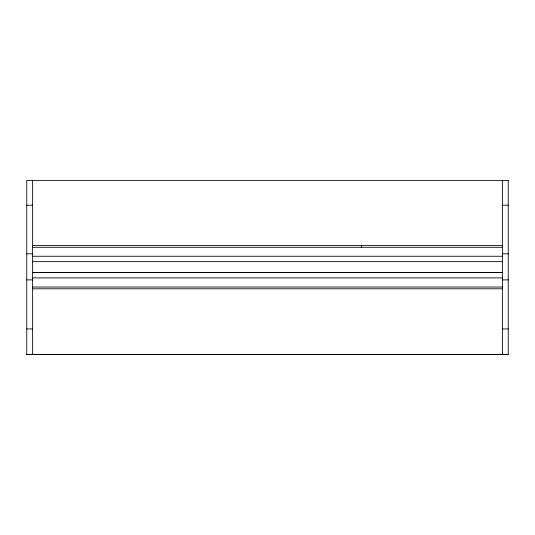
<?xml version="1.0" encoding="UTF-8"?>
<svg xmlns="http://www.w3.org/2000/svg" width="535" height="535" viewBox="0 0 535 535"><rect width="100%" height="100%" fill="white"/><g stroke="black" fill="none" stroke-linecap="round" stroke-linejoin="round"><path stroke-width="0.8" d="M26.75 205.213L32.622 205.213M502.378 205.213L508.25 205.213M32.622 245.451L502.378 245.451M32.622 247.297L502.378 247.297M26.75 253.831L32.622 253.831M502.378 253.831L508.25 253.831M32.622 256.258L502.378 256.258M32.622 261.662L502.378 261.662M32.622 272.442L502.378 272.442M32.622 272.482L502.378 272.482M32.622 277.892L502.378 277.892M26.75 279.892L32.622 279.892M502.378 279.892L508.25 279.892M32.622 287.034L502.378 287.034M32.622 288.786L502.378 288.786M26.75 328.925L32.622 328.925M502.378 328.925L508.25 328.925M26.75 354.364L508.25 354.364M502.378 180.429L502.378 354.364M361.453 245.451L361.453 247.297M32.622 180.429L32.622 354.364M508.25 180.429L26.75 180.429L26.75 354.571L508.25 354.571L508.25 180.429"/></g></svg>
